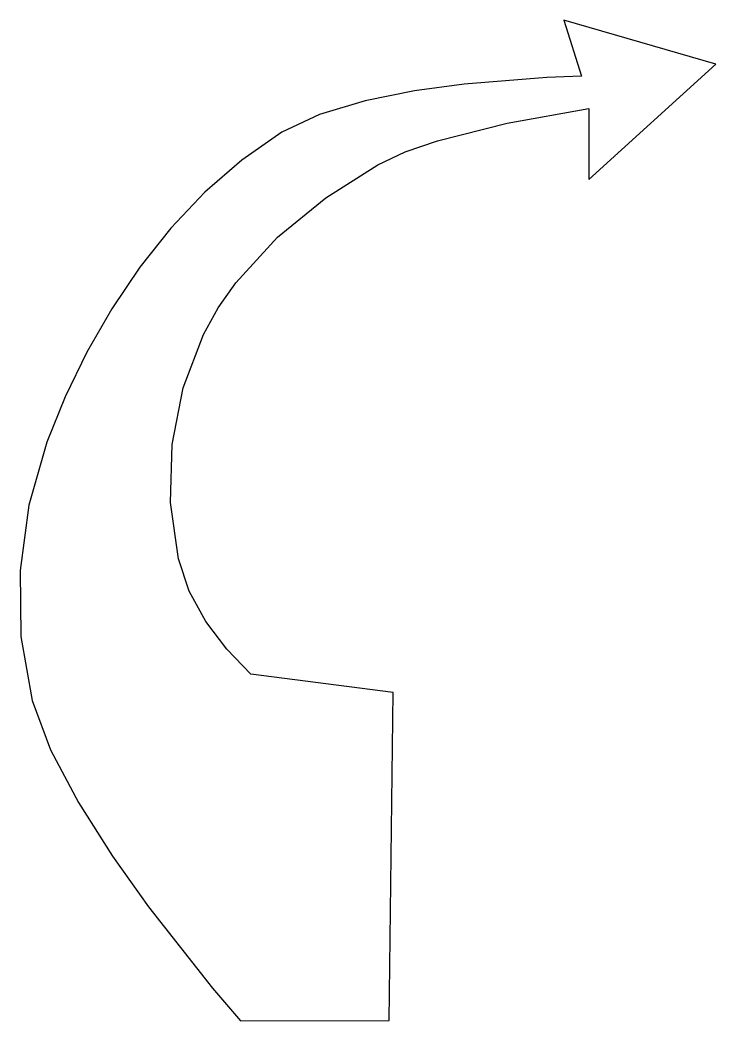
# Model space of a CAD drawing. Extents: x -34 to 76, y 0 to 159.
import ezdxf

# ---------------------------------------------------------------- set-up
doc = ezdxf.new("R2010")
doc.units = 0
doc.layers.add('Layer_1', color=7, linetype='CONTINUOUS')

msp = doc.modelspace()

# ---------------------------------------------------------------- linework, layer by layer
at = {"layer": 'Layer_1', "color": 7}
msp.add_lwpolyline([(24.962919, 51.994547), (2.309707, 54.949819), (-1.476357, 58.919842), (-4.814143, 63.342349), (-7.470522, 68.153906), (-9.212364, 73.291069), (-10.455557, 82.291628), (-10.190532, 91.506004), (-8.437062, 100.548399), (-5.214924, 109.03302), (-2.85444, 113.264562), (-0.065483, 117.25653), (6.573986, 124.514408), (14.255761, 130.791994), (22.532116, 136.07463), (26.872986, 138.101868), (32.041497, 139.885429), (43.127491, 142.688708), (56.157757, 145.010109), (56.157775, 133.72318), (76.380179, 152.064441), (52.160308, 159.11878), (54.982047, 150.18329), (49.45961, 149.98452), (36.27769, 148.908615), (28.401328, 147.816923), (20.514374, 146.236173), (13.251594, 144.07644), (7.247748, 141.247801), (0.892301, 136.802753), (-4.99926, 131.675385), (-10.418599, 125.960072), (-15.357382, 119.751188), (-19.80727, 113.143113), (-23.75993, 106.23022), (-27.207022, 99.106883), (-30.140214, 91.867481), (-33.005001, 81.865432), (-34.417407, 71.436676), (-34.279083, 60.935758), (-32.491675, 50.717221), (-29.572307, 42.896043), (-25.114821, 34.473704), (-19.713269, 25.956918), (-13.961702, 17.85236), (-3.784729, 4.906879), (0.663687, -0.309117), (24.375727, -0.21392)], close=True, dxfattribs=at)

doc.saveas('drawing.dxf')
